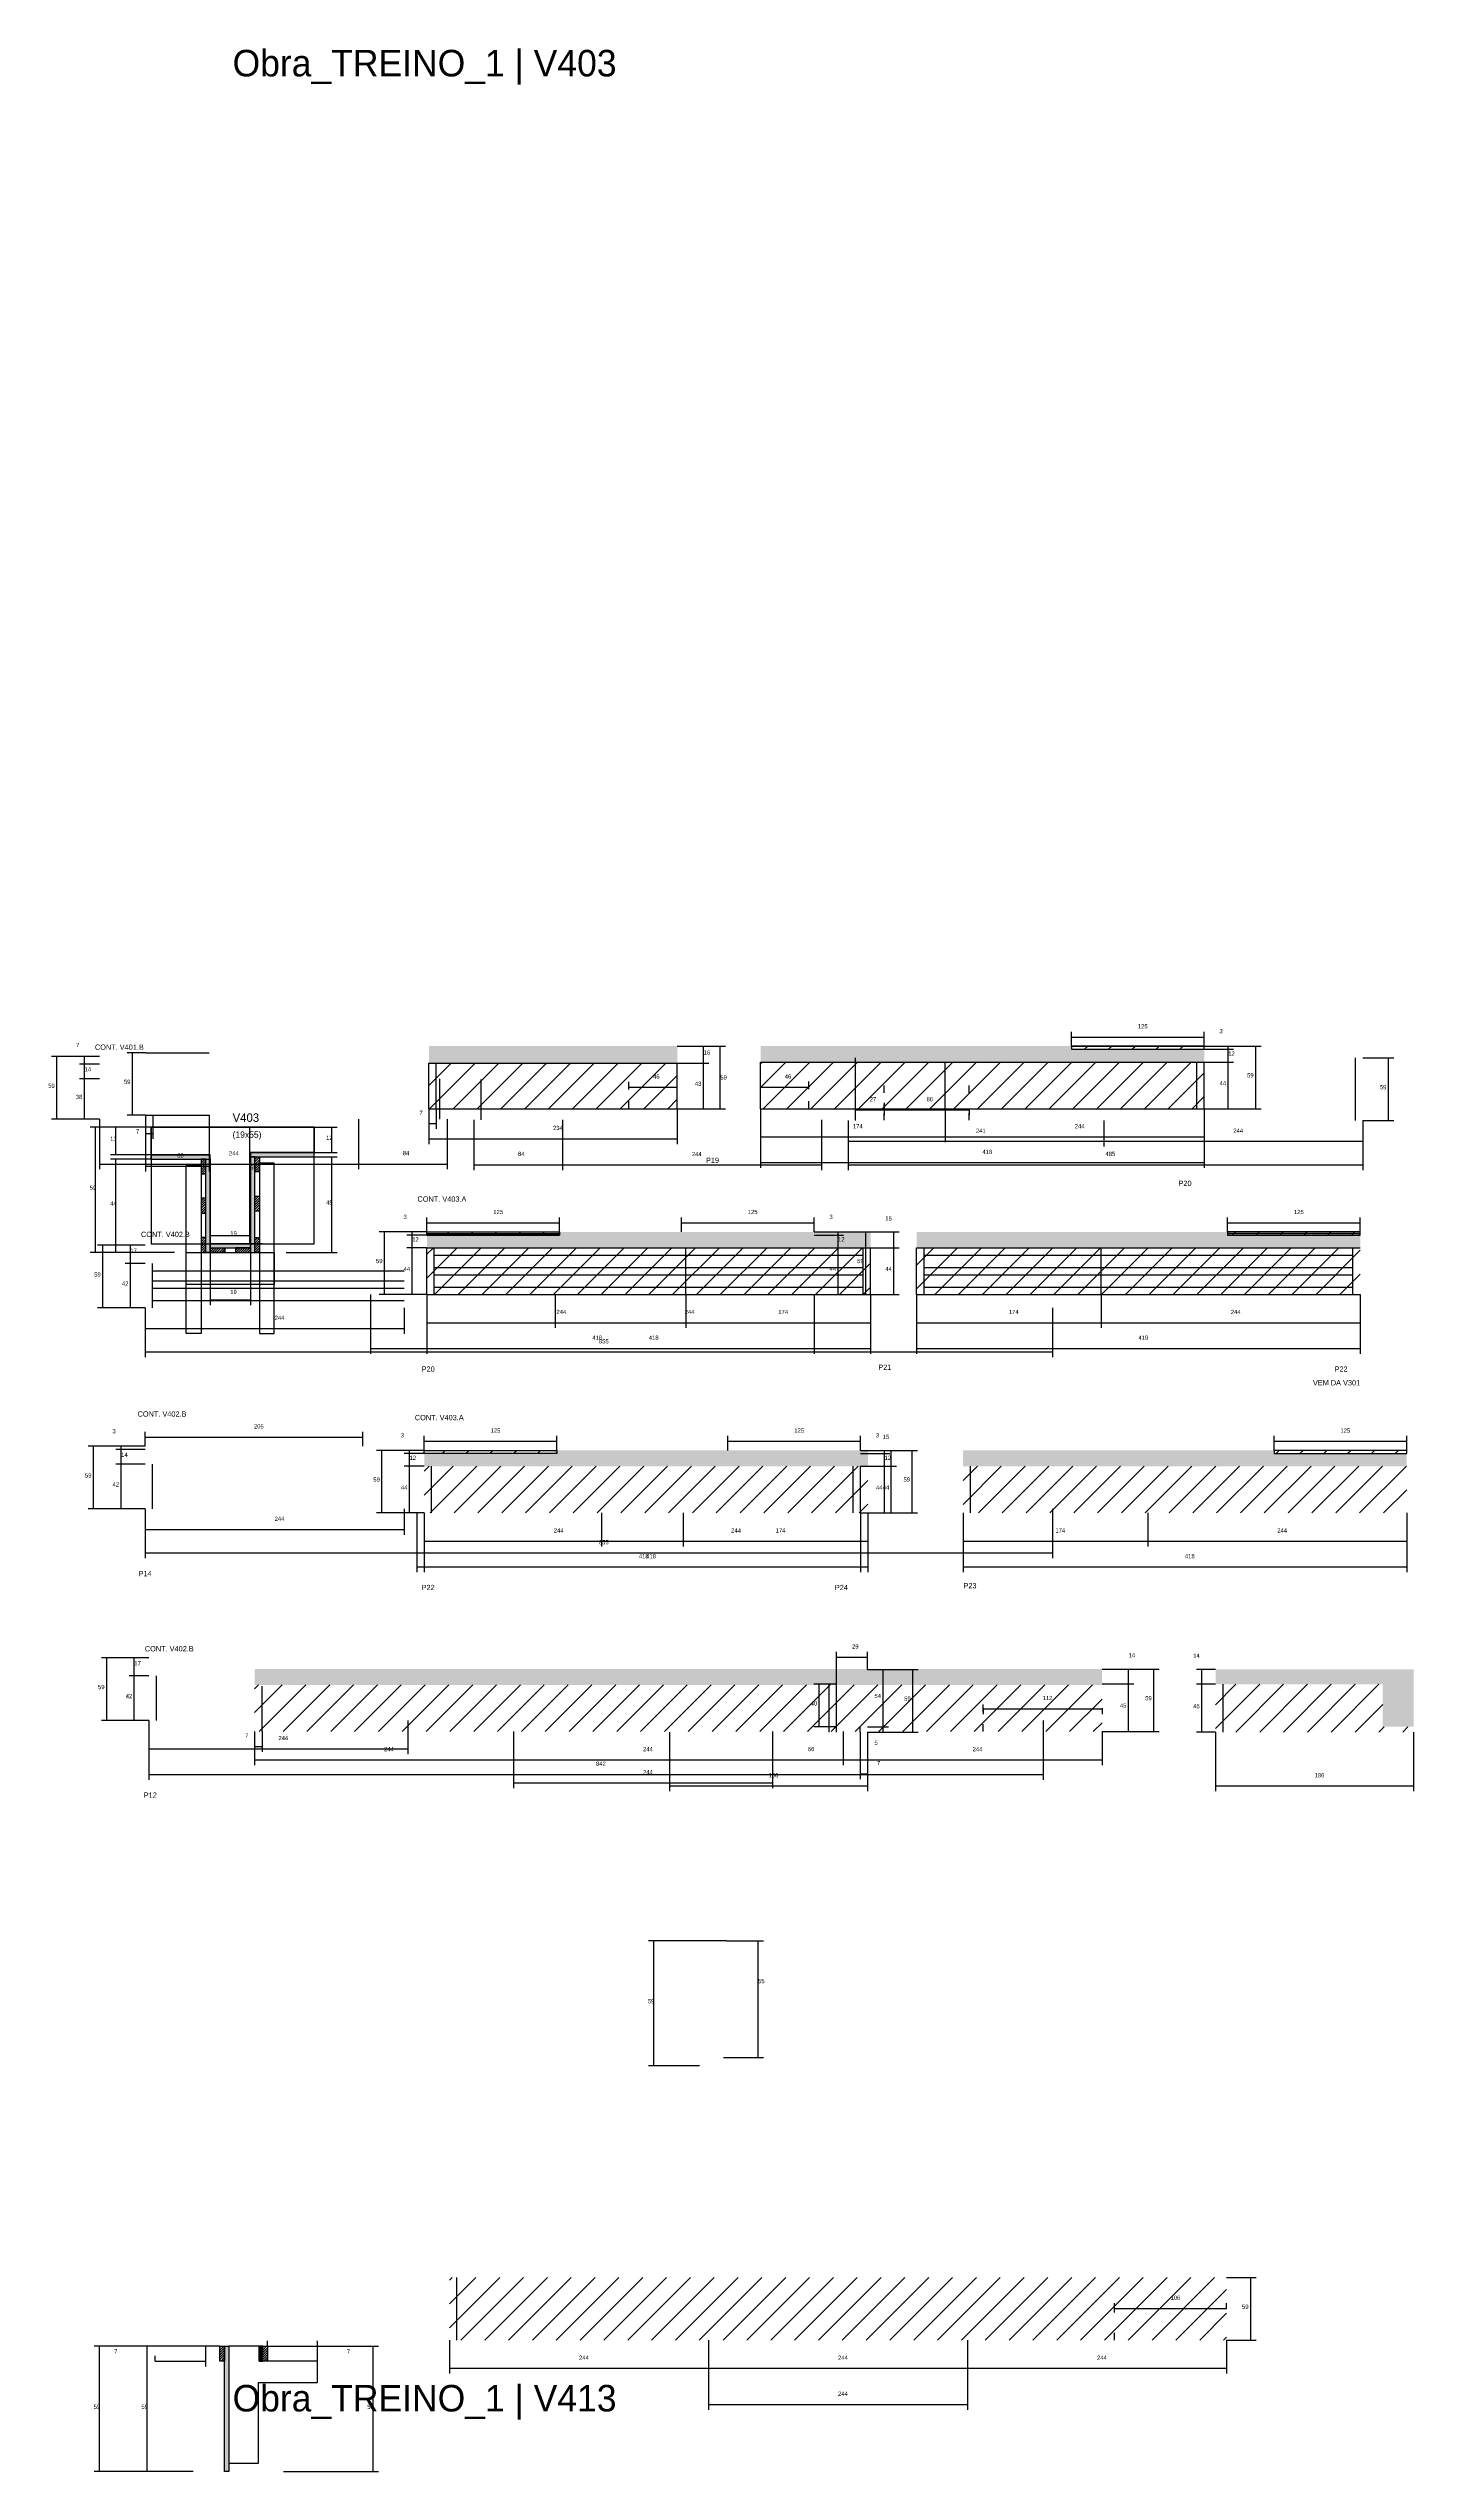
# Model space of a CAD drawing. Header units: metres. Extents: x -2848 to 22762, y -49062 to 1016.
# Drawn here: x 3027 to 4313, y -7867 to -5584 of the extents above; entities that cross this region are included whole.
import ezdxf

# ---------------------------------------------------------------- set-up
doc = ezdxf.new("R2010")
doc.units = ezdxf.units.M
for name, color, linetype in [('CONCRETO', 251, 'Continuous'), ('COTA', 4, 'Continuous'), ('Cota Seção (2x)', 4, 'Continuous'), ('Hachura', 253, 'Continuous'), ('LABEL_ID', 3, 'Continuous'), ('Madeira', 126, 'Continuous'), ('NOMENCLATURA', 7, 'Continuous'), ('Painéis', 200, 'Continuous'), ('REAPROVEITAMENTO', 251, 'Continuous'), ('SARR_2.2x7', 40, 'Continuous'), ('SARR_3.5x7', 81, 'Continuous'), ('SARR_EDITAR', 141, 'Continuous'), ('Texto Seção', 7, 'Continuous')]:
    doc.layers.add(name, color=color, linetype=linetype)

msp = doc.modelspace()

# ---------------------------------------------------------------- hatches: boundary and pattern name
at = {"layer": 'COTA'}
h = msp.add_hatch(dxfattribs=at)
h.set_pattern_fill('AR-CONC', scale=0.03)
h.paths.add_polyline_path([(3618.9, -6539.6), (3618.9, -6523.6), (3618.9, -6523.6), (3384.9, -6523.6), (3384.9, -6523.6), (3384.9, -6539.6), (3384.9, -6539.6), (3618.9, -6539.6)])
h = msp.add_hatch(dxfattribs=at)
h.set_pattern_fill('AR-CONC', scale=0.03)
h.paths.add_polyline_path([(3697.4, -6523.6), (3697.4, -6538.6), (3697.4, -6538.6), (4115.4, -6538.6), (4115.4, -6538.6), (4115.4, -6526.6), (4115.4, -6526.6), (3990.4, -6526.6), (3990.4, -6526.6), (3990.4, -6523.6), (3990.4, -6523.6), (3697.4, -6523.6)])
h = msp.add_hatch(dxfattribs=at)
h.set_pattern_fill('AR-CONC', scale=0.03)
h.paths.add_polyline_path([(3801.1, -6713.6), (3801.1, -6698.6), (3801.1, -6698.6), (3505.6, -6698.6), (3505.6, -6698.6), (3505.6, -6701.6), (3505.6, -6701.6), (3383.1, -6701.6), (3383.1, -6701.6), (3383.1, -6713.6), (3383.1, -6713.6), (3801.1, -6713.6)])
h = msp.add_hatch(dxfattribs=at)
h.set_pattern_fill('AR-CONC', scale=0.03)
h.paths.add_polyline_path([(3844.4, -6698.6), (3844.4, -6713.6), (3844.4, -6713.6), (4262.4, -6713.6), (4262.4, -6713.6), (4262.4, -6701.6), (4262.4, -6701.6), (4137.4, -6701.6), (4137.4, -6701.6), (4137.4, -6698.6), (4137.4, -6698.6), (3844.4, -6698.6)])
h = msp.add_hatch(dxfattribs=at)
h.set_pattern_fill('AR-CONC', scale=0.03)
h.paths.add_polyline_path([(3798.6, -6919.5), (3798.6, -6904.5), (3798.6, -6904.5), (3503.1, -6904.5), (3503.1, -6904.5), (3503.1, -6907.5), (3503.1, -6907.5), (3380.6, -6907.5), (3380.6, -6907.5), (3380.6, -6919.5), (3380.6, -6919.5), (3798.6, -6919.5)])
h = msp.add_hatch(dxfattribs=at)
h.set_pattern_fill('AR-CONC', scale=0.03)
h.paths.add_polyline_path([(3888.2, -6904.5), (3888.2, -6919.5), (3888.2, -6919.5), (4306.2, -6919.5), (4306.2, -6919.5), (4306.2, -6907.5), (4306.2, -6907.5), (4181.2, -6907.5), (4181.2, -6907.5), (4181.2, -6904.5), (4181.2, -6904.5), (3888.2, -6904.5)])
h = msp.add_hatch(dxfattribs=at)
h.set_pattern_fill('AR-CONC', scale=0.03)
h.paths.add_polyline_path([(4019.2, -7125.5), (4019.2, -7110.5), (4019.2, -7110.5), (3220.7, -7110.5), (3220.7, -7110.5), (3220.7, -7125.5), (3220.7, -7125.5), (4019.2, -7125.5)])
h = msp.add_hatch(dxfattribs=at)
h.set_pattern_fill('AR-CONC', scale=0.03)
h.paths.add_polyline_path([(4126.1, -7110.9), (4126.1, -7124.9), (4126.1, -7124.9), (4283.6, -7124.9), (4283.6, -7124.9), (4283.6, -7164.9), (4283.6, -7164.9), (4312.6, -7164.9), (4312.6, -7164.9), (4312.6, -7110.9), (4312.6, -7110.9), (4126.1, -7110.9)])
at = {"layer": 'Hachura'}
h = msp.add_hatch(color=8, dxfattribs=at)
h.dxf.hatch_style = 1
h.paths.add_polyline_path([(3178.8, -6630), (3178.8, -6626), (3178.8, -6626), (3123.2, -6626), (3123.2, -6626), (3123.2, -6630), (3123.2, -6630), (3178.8, -6630)])
h = msp.add_hatch(dxfattribs=at)
h.set_pattern_fill('ANSI31', scale=0.5)
h.paths.add_polyline_path([(3170.4, -6644), (3174.8, -6644), (3174.8, -6644), (3174.8, -6630), (3174.8, -6630), (3170.4, -6630), (3170.4, -6630), (3170.4, -6644)])
h = msp.add_hatch(color=8, dxfattribs=at)
h.dxf.hatch_style = 1
h.paths.add_polyline_path([(3174.8, -6630), (3178.8, -6630), (3178.8, -6630), (3178.8, -6718), (3178.8, -6718), (3174.8, -6718), (3174.8, -6718), (3174.8, -6630)])
h = msp.add_hatch(color=8, dxfattribs=at)
h.dxf.hatch_style = 1
h.paths.add_polyline_path([(3276.8, -6628), (3276.8, -6624), (3276.8, -6624), (3216.8, -6624), (3216.8, -6624), (3216.8, -6628), (3216.8, -6628), (3276.8, -6628)])
h = msp.add_hatch(color=8, dxfattribs=at)
h.dxf.hatch_style = 1
h.paths.add_polyline_path([(3220.8, -6628), (3216.8, -6628), (3216.8, -6628), (3216.8, -6718), (3216.8, -6718), (3220.8, -6718), (3220.8, -6718), (3220.8, -6628)])
h = msp.add_hatch(dxfattribs=at)
h.set_pattern_fill('ANSI31', scale=0.5)
h.paths.add_polyline_path([(3225.2, -6642), (3220.8, -6642), (3220.8, -6642), (3220.8, -6628), (3220.8, -6628), (3225.2, -6628), (3225.2, -6628), (3225.2, -6642)])
h = msp.add_hatch(dxfattribs=at)
h.set_pattern_fill('ANSI31', scale=0.5)
h.paths.add_polyline_path([(3225.2, -6679), (3220.8, -6679), (3220.8, -6679), (3220.8, -6665), (3220.8, -6665), (3225.2, -6665), (3225.2, -6665), (3225.2, -6679)])
h = msp.add_hatch(dxfattribs=at)
h.set_pattern_fill('ANSI31', scale=0.5)
h.paths.add_polyline_path([(3170.4, -6681), (3174.8, -6681), (3174.8, -6681), (3174.8, -6667), (3174.8, -6667), (3170.4, -6667), (3170.4, -6667), (3170.4, -6681)])
h = msp.add_hatch(dxfattribs=at)
h.set_pattern_fill('ANSI31', scale=0.5)
h.paths.add_polyline_path([(3170.4, -6718), (3174.8, -6718), (3174.8, -6718), (3174.8, -6704), (3174.8, -6704), (3170.4, -6704), (3170.4, -6704), (3170.4, -6718)])
h = msp.add_hatch(color=8, dxfattribs=at)
h.dxf.hatch_style = 1
h.paths.add_polyline_path([(3216.8, -6713.6), (3216.8, -6710), (3216.8, -6710), (3178.8, -6710), (3178.8, -6710), (3178.8, -6713.6), (3178.8, -6713.6), (3216.8, -6713.6)])
h = msp.add_hatch(dxfattribs=at)
h.set_pattern_fill('ANSI31', scale=0.5)
h.paths.add_polyline_path([(3225.2, -6718), (3220.8, -6718), (3220.8, -6718), (3220.8, -6704), (3220.8, -6704), (3225.2, -6704), (3225.2, -6704), (3225.2, -6718)])
h = msp.add_hatch(dxfattribs=at)
h.set_pattern_fill('ANSI31', scale=0.5)
h.paths.add_polyline_path([(3178.8, -6718), (3178.8, -6713.6), (3178.8, -6713.6), (3192.8, -6713.6), (3192.8, -6713.6), (3192.8, -6718), (3192.8, -6718), (3178.8, -6718)])
h = msp.add_hatch(dxfattribs=at)
h.set_pattern_fill('ANSI31', scale=0.5)
h.paths.add_polyline_path([(3216.8, -6718), (3216.8, -6713.6), (3216.8, -6713.6), (3202.8, -6713.6), (3202.8, -6713.6), (3202.8, -6718), (3202.8, -6718), (3216.8, -6718)])
h = msp.add_hatch(dxfattribs=at)
h.set_pattern_fill('ANSI31', scale=0.5)
h.paths.add_polyline_path([(3192.5, -7762.6), (3188.1, -7762.6), (3188.1, -7762.6), (3188.1, -7748.6), (3188.1, -7748.6), (3192.5, -7748.6), (3192.5, -7748.6), (3192.5, -7762.6)])
h = msp.add_hatch(color=8, dxfattribs=at)
h.dxf.hatch_style = 1
h.paths.add_polyline_path([(3192.5, -7748.6), (3196.5, -7748.6), (3196.5, -7748.6), (3196.5, -7866.6), (3196.5, -7866.6), (3192.5, -7866.6), (3192.5, -7866.6), (3192.5, -7748.6)])
h = msp.add_hatch(color=8, dxfattribs=at)
h.dxf.hatch_style = 1
h.paths.add_polyline_path([(3228.5, -7748.6), (3224.9, -7748.6), (3224.9, -7748.6), (3224.9, -7762.6), (3224.9, -7762.6), (3228.5, -7762.6), (3228.5, -7762.6), (3228.5, -7748.6)])
h = msp.add_hatch(dxfattribs=at)
h.set_pattern_fill('ANSI31', scale=0.5)
h.paths.add_polyline_path([(3232.9, -7762.6), (3228.5, -7762.6), (3228.5, -7762.6), (3228.5, -7748.6), (3228.5, -7748.6), (3232.9, -7748.6), (3232.9, -7748.6), (3232.9, -7762.6)])
at = {"layer": 'REAPROVEITAMENTO'}
h = msp.add_hatch(dxfattribs=at)
h.set_pattern_fill('ANSI31', scale=5)
h.paths.add_polyline_path([(3990.4, -6526.6), (3990.4, -6523.6), (3990.4, -6523.6), (4115.4, -6523.6), (4115.4, -6523.6), (4115.4, -6526.6), (4115.4, -6526.6), (3990.4, -6526.6)])
h = msp.add_hatch(dxfattribs=at)
h.set_pattern_fill('ANSI31', scale=5)
h.paths.add_polyline_path([(3384.9, -6582.6), (3618.9, -6582.6), (3618.9, -6582.6), (3618.9, -6539.6), (3618.9, -6539.6), (3384.9, -6539.6), (3384.9, -6539.6), (3384.9, -6582.6)])
h = msp.add_hatch(dxfattribs=at)
h.set_pattern_fill('ANSI31', scale=5)
h.paths.add_polyline_path([(3697.4, -6538.6), (3697.4, -6582.6), (3697.4, -6582.6), (4115.4, -6582.6), (4115.4, -6582.6), (4115.4, -6538.6), (4115.4, -6538.6), (3697.4, -6538.6)])
h = msp.add_hatch(dxfattribs=at)
h.set_pattern_fill('ANSI31', scale=5)
h.paths.add_polyline_path([(3383.1, -6701.6), (3383.1, -6698.6), (3383.1, -6698.6), (3508.1, -6698.6), (3508.1, -6698.6), (3508.1, -6701.6), (3508.1, -6701.6), (3383.1, -6701.6)])
h = msp.add_hatch(dxfattribs=at)
h.set_pattern_fill('ANSI31', scale=5)
h.paths.add_polyline_path([(4137.4, -6701.6), (4137.4, -6698.6), (4137.4, -6698.6), (4262.4, -6698.6), (4262.4, -6698.6), (4262.4, -6701.6), (4262.4, -6701.6), (4137.4, -6701.6)])
h = msp.add_hatch(dxfattribs=at)
h.set_pattern_fill('ANSI31', scale=5)
h.paths.add_polyline_path([(3383.1, -6713.6), (3383.1, -6757.6), (3383.1, -6757.6), (3801.1, -6757.6), (3801.1, -6757.6), (3801.1, -6713.6), (3801.1, -6713.6), (3383.1, -6713.6)])
h = msp.add_hatch(dxfattribs=at)
h.set_pattern_fill('ANSI31', scale=5)
h.paths.add_polyline_path([(3844.4, -6713.6), (3844.4, -6757.6), (3844.4, -6757.6), (4262.4, -6757.6), (4262.4, -6757.6), (4262.4, -6713.6), (4262.4, -6713.6), (3844.4, -6713.6)])
h = msp.add_hatch(dxfattribs=at)
h.set_pattern_fill('ANSI31', scale=5)
h.paths.add_polyline_path([(3380.6, -6907.5), (3380.6, -6904.5), (3380.6, -6904.5), (3505.6, -6904.5), (3505.6, -6904.5), (3505.6, -6907.5), (3505.6, -6907.5), (3380.6, -6907.5)])
h = msp.add_hatch(dxfattribs=at)
h.set_pattern_fill('ANSI31', scale=5)
h.paths.add_polyline_path([(4181.2, -6907.5), (4181.2, -6904.5), (4181.2, -6904.5), (4306.2, -6904.5), (4306.2, -6904.5), (4306.2, -6907.5), (4306.2, -6907.5), (4181.2, -6907.5)])
h = msp.add_hatch(dxfattribs=at)
h.set_pattern_fill('ANSI31', scale=5)
h.paths.add_polyline_path([(3798.6, -6963.5), (3798.6, -6919.5), (3798.6, -6919.5), (3380.6, -6919.5), (3380.6, -6919.5), (3380.6, -6963.5), (3380.6, -6963.5), (3798.6, -6963.5)])
h = msp.add_hatch(dxfattribs=at)
h.set_pattern_fill('ANSI31', scale=5)
h.paths.add_polyline_path([(3888.2, -6919.5), (3888.2, -6963.5), (3888.2, -6963.5), (4306.2, -6963.5), (4306.2, -6963.5), (4306.2, -6919.5), (4306.2, -6919.5), (3888.2, -6919.5)])
h = msp.add_hatch(dxfattribs=at)
h.set_pattern_fill('ANSI31', scale=5)
h.paths.add_polyline_path([(3220.7, -7125.5), (3220.7, -7169.5), (3220.7, -7169.5), (4019.2, -7169.5), (4019.2, -7169.5), (4019.2, -7125.5), (4019.2, -7125.5), (3220.7, -7125.5)])
h = msp.add_hatch(dxfattribs=at)
h.set_pattern_fill('ANSI31', scale=5)
h.paths.add_polyline_path([(4283.6, -7164.9), (4283.6, -7124.9), (4283.6, -7124.9), (4126.1, -7124.9), (4126.1, -7124.9), (4126.1, -7169.9), (4126.1, -7169.9), (4312.6, -7169.9), (4312.6, -7169.9), (4312.6, -7164.9), (4312.6, -7164.9), (4283.6, -7164.9)])
h = msp.add_hatch(dxfattribs=at)
h.set_pattern_fill('ANSI31', scale=5)
h.paths.add_polyline_path([(4136.4, -7742.8), (4136.4, -7683.8), (4136.4, -7683.8), (3404.4, -7683.8), (3404.4, -7683.8), (3404.4, -7742.8), (3404.4, -7742.8), (4136.4, -7742.8)])

# ---------------------------------------------------------------- linework, layer by layer
at = {"layer": 'CONCRETO'}
for points in [[(3123.2, -6626), (3123.2, -6600), (3276.8, -6600), (3276.8, -6624), (3216.8, -6624), (3216.8, -6710), (3178.8, -6710), (3178.8, -6626)], [(3123.2, -6710), (3276.8, -6710), (3276.8, -6600), (3123.2, -6600)], [(3280.1, -7782.6), (3280.1, -7762.6), (3224.9, -7762.6), (3224.9, -7748.6), (3196.5, -7748.6), (3196.5, -7858.6), (3224.5, -7858.6), (3224.5, -7782.6)]]:
    msp.add_lwpolyline(points, close=True, dxfattribs=at)
at = {"layer": 'COTA'}
for p, q in [((3618.9, -6523.6), (3648.8, -6523.6)), ((3618.9, -6523.6), (3664.5, -6523.6)), ((3643.8, -6539.6), (3643.8, -6523.6)), ((3659.5, -6582.6), (3659.5, -6523.6)), ((3990.4, -6523.6), (3990.4, -6510.1)), ((3990.4, -6515.1), (4115.4, -6515.1)), ((4115.4, -6523.6), (4115.4, -6510.1)), ((4115.4, -6523.6), (4143, -6523.6)), ((4115.4, -6523.6), (4169, -6523.6)), ((4115.4, -6526.6), (4143, -6526.6)), ((4115.4, -6526.6), (4143, -6526.6)), ((4138, -6526.6), (4138, -6523.6)), ((4138, -6538.6), (4138, -6526.6)), ((4164, -6582.6), (4164, -6523.6)), ((3117.8, -6529.8), (3100.8, -6529.8)), ((3105.8, -6588.8), (3105.8, -6529.8)), ((3618.9, -6539.6), (3648.8, -6539.6)), ((3618.9, -6539.6), (3648.8, -6539.6)), ((3643.8, -6582.6), (3643.8, -6539.6)), ((4115.4, -6538.6), (4143, -6538.6)), ((4115.4, -6538.6), (4143, -6538.6)), ((4138, -6582.6), (4138, -6538.6)), ((3573.4, -6563.3), (3573.4, -6557.4)), ((3573.4, -6562.4), (3618.9, -6562.4)), ((3618.9, -6563.3), (3618.9, -6557.4)), ((3697.4, -6563.3), (3697.4, -6557.4)), ((3697.4, -6562.4), (3742.9, -6562.4)), ((3742.9, -6563.3), (3742.9, -6557.4)), ((3117.8, -6588.8), (3100.8, -6588.8)), ((3117.8, -6588.8), (3117.8, -6641.8)), ((3117.8, -6588.8), (3117.8, -6611.1)), ((3124.8, -6588.8), (3124.8, -6611.1)), ((3177.8, -6588.8), (3177.8, -6641.8)), ((3384.8, -6582.6), (3384.8, -6601.5)), ((3384.8, -6596.5), (3391.8, -6596.5)), ((3384.9, -6582.6), (3384.9, -6615.9)), ((3391.8, -6582.6), (3391.8, -6601.5)), ((3618.9, -6582.6), (3618.9, -6615.9)), ((3618.9, -6582.6), (3648.8, -6582.6)), ((3618.9, -6582.6), (3664.5, -6582.6)), ((3697.4, -6582.6), (3697.4, -6614.2)), ((3697.4, -6582.6), (3697.4, -6638.4)), ((3779.8, -6593.8), (3779.8, -6618.3)), ((3779.8, -6593.8), (3779.8, -6640.4)), ((3871.4, -6582.6), (3871.4, -6614.2)), ((3871.4, -6582.6), (3871.4, -6614.2)), ((4020.8, -6593.8), (4020.8, -6618.3)), ((4020.8, -6593.8), (4020.8, -6618.3)), ((4115.4, -6582.6), (4115.4, -6614.2)), ((4115.4, -6582.6), (4115.4, -6638.4)), ((4115.4, -6582.6), (4143, -6582.6)), ((4115.4, -6582.6), (4169, -6582.6)), ((4264.8, -6593.8), (4264.8, -6618.3)), ((4264.8, -6593.8), (4264.8, -6640.4)), ((3123.2, -6600), (3065.8, -6600)), ((3070.8, -6718), (3070.8, -6600)), ((3123.2, -6600), (3085.1, -6600)), ((3090.1, -6626), (3090.1, -6600)), ((3117.8, -6606.1), (3124.8, -6606.1)), ((3276.8, -6600), (3298.6, -6600)), ((3293.6, -6624), (3293.6, -6600)), ((3384.9, -6610.9), (3618.9, -6610.9)), ((3697.4, -6609.2), (3871.4, -6609.2)), ((3779.8, -6613.3), (4020.8, -6613.3)), ((3871.4, -6609.2), (4115.4, -6609.2)), ((4020.8, -6613.3), (4264.8, -6613.3)), ((3123.2, -6626), (3085.1, -6626)), ((3123.2, -6630), (3085.1, -6630)), ((3090.1, -6718), (3090.1, -6630)), ((3117.8, -6636.8), (3177.8, -6636.8)), ((3276.8, -6624), (3298.6, -6624)), ((3276.8, -6628), (3298.6, -6628)), ((3293.6, -6718), (3293.6, -6628)), ((3697.4, -6633.4), (4115.4, -6633.4)), ((3779.8, -6635.4), (4264.8, -6635.4)), ((3383.1, -6698.6), (3383.1, -6685)), ((3508.1, -6698.6), (3508.1, -6685)), ((3622.9, -6698.6), (3622.9, -6685)), ((3747.9, -6698.6), (3747.9, -6685)), ((4137.4, -6698.6), (4137.4, -6685)), ((4262.4, -6698.6), (4262.4, -6685)), ((3117.6, -6711.3), (3072.7, -6711.3)), ((3077.7, -6770.3), (3077.7, -6711.3)), ((3117.6, -6711.3), (3098.7, -6711.3)), ((3103.7, -6728.3), (3103.7, -6711.3)), ((3383.1, -6698.6), (3338.2, -6698.6)), ((3343.2, -6757.6), (3343.2, -6698.6)), ((3383.1, -6698.6), (3364.2, -6698.6)), ((3383.1, -6701.6), (3364.2, -6701.6)), ((3383.1, -6701.6), (3364.2, -6701.6)), ((3369.2, -6701.6), (3369.2, -6698.6)), ((3369.2, -6713.6), (3369.2, -6701.6)), ((3383.1, -6690), (3508.1, -6690)), ((3622.9, -6690), (3747.9, -6690)), ((3747.9, -6698.6), (3775.5, -6698.6)), ((3747.9, -6698.6), (3801.5, -6698.6)), ((3747.9, -6701.6), (3775.5, -6701.6)), ((3747.9, -6701.6), (3775.5, -6701.6)), ((3770.5, -6701.6), (3770.5, -6698.6)), ((3770.5, -6713.6), (3770.5, -6701.6)), ((3796.5, -6757.6), (3796.5, -6698.6)), ((3801.1, -6698.6), (3828, -6698.6)), ((3823, -6713.6), (3823, -6698.6)), ((4137.4, -6690), (4262.4, -6690)), ((3145.2, -6718), (3065.8, -6718)), ((3145.2, -6718), (3085.1, -6718)), ((3117.6, -6728.3), (3098.7, -6728.3)), ((3117.6, -6728.3), (3098.7, -6728.3)), ((3103.7, -6770.3), (3103.7, -6728.3)), ((3178.8, -6718), (3178.8, -6767.7)), ((3216.8, -6718), (3216.8, -6767.7)), ((3250.4, -6718), (3298.6, -6718)), ((3383.1, -6713.6), (3364.2, -6713.6)), ((3383.1, -6713.6), (3364.2, -6713.6)), ((3369.2, -6757.6), (3369.2, -6713.6)), ((3747.9, -6713.6), (3775.5, -6713.6)), ((3747.9, -6713.6), (3775.5, -6713.6)), ((3770.5, -6757.6), (3770.5, -6713.6)), ((3801.1, -6713.6), (3828, -6713.6)), ((3801.1, -6713.6), (3828, -6713.6)), ((3823, -6757.6), (3823, -6713.6)), ((3117.6, -6770.3), (3072.7, -6770.3)), ((3117.6, -6770.3), (3098.7, -6770.3)), ((3117.6, -6770.3), (3117.6, -6794.8)), ((3117.6, -6770.3), (3117.6, -6816.8)), ((3178.8, -6762.7), (3216.8, -6762.7)), ((3329.9, -6757.6), (3329.9, -6813.4)), ((3383.1, -6757.6), (3338.2, -6757.6)), ((3361.6, -6770.3), (3361.6, -6794.8)), ((3383.1, -6757.6), (3364.2, -6757.6)), ((3383.1, -6757.6), (3383.1, -6789.2)), ((3383.1, -6757.6), (3383.1, -6813.4)), ((3503.9, -6757.6), (3503.9, -6789.2)), ((3627.1, -6757.6), (3627.1, -6789.2)), ((3627.1, -6757.6), (3627.1, -6789.2)), ((3747.9, -6757.6), (3747.9, -6789.2)), ((3747.9, -6757.6), (3747.9, -6813.4)), ((3747.9, -6757.6), (3775.5, -6757.6)), ((3747.9, -6757.6), (3801.5, -6757.6)), ((3801.1, -6757.6), (3801.1, -6789.2)), ((3801.1, -6757.6), (3801.1, -6813.4)), ((3801.1, -6757.6), (3828, -6757.6)), ((3844.4, -6757.6), (3844.4, -6789.2)), ((3844.4, -6757.6), (3844.4, -6813.4)), ((3972.6, -6770.3), (3972.6, -6816.8)), ((4018.4, -6757.6), (4018.4, -6789.2)), ((4018.4, -6757.6), (4018.4, -6789.2)), ((4262.4, -6757.6), (4262.4, -6789.2)), ((4262.4, -6757.6), (4262.4, -6813.4)), ((3117.6, -6789.8), (3361.6, -6789.8)), ((3383.1, -6784.2), (3627.1, -6784.2)), ((3503.9, -6784.2), (3747.9, -6784.2)), ((3627.1, -6784.2), (3801.1, -6784.2)), ((3844.4, -6784.2), (4018.4, -6784.2)), ((4018.4, -6784.2), (4262.4, -6784.2)), ((3117.6, -6811.8), (3972.6, -6811.8)), ((3329.9, -6808.4), (3747.9, -6808.4)), ((3383.1, -6808.4), (3801.1, -6808.4)), ((3844.4, -6808.4), (4262.4, -6808.4)), ((3117.6, -6900.6), (3117.6, -6887)), ((3117.6, -6892), (3322.6, -6892)), ((3322.6, -6900.6), (3322.6, -6887)), ((3380.6, -6904.5), (3380.6, -6890.9)), ((3505.6, -6904.5), (3505.6, -6890.9)), ((3666.7, -6904.5), (3666.7, -6890.9)), ((3791.7, -6904.5), (3791.7, -6890.9)), ((4181.2, -6904.5), (4181.2, -6890.9)), ((4306.2, -6904.5), (4306.2, -6890.9)), ((3117.6, -6900.6), (3064, -6900.6)), ((3069, -6959.6), (3069, -6900.6)), ((3117.6, -6900.6), (3090, -6900.6)), ((3117.6, -6903.6), (3090, -6903.6)), ((3117.6, -6903.6), (3090, -6903.6)), ((3095, -6903.6), (3095, -6900.6)), ((3095, -6917.6), (3095, -6903.6)), ((3380.6, -6904.5), (3335.7, -6904.5)), ((3340.7, -6963.5), (3340.7, -6904.5)), ((3380.6, -6904.5), (3361.7, -6904.5)), ((3380.6, -6907.5), (3361.7, -6907.5)), ((3380.6, -6907.5), (3361.7, -6907.5)), ((3366.7, -6907.5), (3366.7, -6904.5)), ((3366.7, -6919.5), (3366.7, -6907.5)), ((3380.6, -6895.9), (3505.6, -6895.9)), ((3666.7, -6895.9), (3791.7, -6895.9)), ((3791.7, -6904.5), (3819.2, -6904.5)), ((3791.7, -6904.5), (3845.2, -6904.5)), ((3791.7, -6907.5), (3819.2, -6907.5)), ((3791.7, -6907.5), (3819.2, -6907.5)), ((3798.6, -6904.5), (3825.5, -6904.5)), ((3814.2, -6907.5), (3814.2, -6904.5)), ((3814.2, -6919.5), (3814.2, -6907.5)), ((3820.5, -6919.5), (3820.5, -6904.5)), ((3840.2, -6963.5), (3840.2, -6904.5)), ((4181.2, -6895.9), (4306.2, -6895.9)), ((3117.6, -6917.6), (3090, -6917.6)), ((3117.6, -6917.6), (3090, -6917.6)), ((3095, -6959.6), (3095, -6917.6)), ((3380.6, -6919.5), (3361.7, -6919.5)), ((3380.6, -6919.5), (3361.7, -6919.5)), ((3366.7, -6963.5), (3366.7, -6919.5)), ((3791.7, -6919.5), (3819.2, -6919.5)), ((3791.7, -6919.5), (3819.2, -6919.5)), ((3798.6, -6919.5), (3825.5, -6919.5)), ((3798.6, -6919.5), (3825.5, -6919.5)), ((3814.2, -6963.5), (3814.2, -6919.5)), ((3820.5, -6963.5), (3820.5, -6919.5)), ((3117.6, -6959.6), (3064, -6959.6)), ((3117.6, -6959.6), (3090, -6959.6)), ((3117.6, -6959.6), (3117.6, -7006.1)), ((3117.6, -6959.6), (3117.6, -6984.1)), ((3361.6, -6959.6), (3361.6, -6984.1)), ((3972.6, -6959.6), (3972.6, -7006.1)), ((3117.6, -6979.1), (3361.6, -6979.1)), ((3380.6, -6963.5), (3335.7, -6963.5)), ((3380.6, -6963.5), (3361.7, -6963.5)), ((3373.7, -6963.5), (3373.7, -7019.3)), ((3380.6, -6963.5), (3380.6, -6995)), ((3380.6, -6963.5), (3380.6, -7019.3)), ((3547.7, -6963.5), (3547.7, -6995)), ((3624.6, -6963.5), (3624.6, -6995)), ((3624.6, -6963.5), (3624.6, -6995)), ((3791.7, -6963.5), (3791.7, -6995)), ((3791.7, -6963.5), (3791.7, -7019.3)), ((3791.7, -6963.5), (3819.2, -6963.5)), ((3791.7, -6963.5), (3845.2, -6963.5)), ((3798.6, -6963.5), (3798.6, -6995)), ((3798.6, -6963.5), (3798.6, -7019.3)), ((3798.6, -6963.5), (3825.5, -6963.5)), ((3888.2, -6963.5), (3888.2, -6995)), ((3888.2, -6963.5), (3888.2, -7019.3)), ((4062.2, -6963.5), (4062.2, -6995)), ((4062.2, -6963.5), (4062.2, -6995)), ((4306.2, -6963.5), (4306.2, -6995)), ((4306.2, -6963.5), (4306.2, -7019.3)), ((3117.6, -7001.1), (3972.6, -7001.1)), ((3380.6, -6990), (3624.6, -6990)), ((3547.7, -6990), (3791.7, -6990)), ((3624.6, -6990), (3798.6, -6990)), ((3888.2, -6990), (4062.2, -6990)), ((4062.2, -6990), (4306.2, -6990)), ((3373.7, -7014.3), (3791.7, -7014.3)), ((3380.6, -7014.3), (3798.6, -7014.3)), ((3888.2, -7014.3), (4306.2, -7014.3)), ((3769.1, -7124.9), (3769.1, -7094.3)), ((3769.1, -7099.3), (3798.1, -7099.3)), ((3798.1, -7110.9), (3798.1, -7094.3)), ((3121.2, -7100), (3076.4, -7100)), ((3081.4, -7159), (3081.4, -7100)), ((3121.2, -7100), (3102.4, -7100)), ((3121.2, -7117), (3102.4, -7117)), ((3121.2, -7117), (3102.4, -7117)), ((3107.4, -7117), (3107.4, -7100)), ((3107.4, -7159), (3107.4, -7117)), ((3798.1, -7110.9), (3817.8, -7110.9)), ((3798.1, -7110.9), (3845.8, -7110.9)), ((3812.8, -7164.9), (3812.8, -7110.9)), ((3840.8, -7169.9), (3840.8, -7110.9)), ((4019.2, -7110.5), (4049.1, -7110.5)), ((4019.2, -7110.5), (4073, -7110.5)), ((4044.1, -7124.5), (4044.1, -7110.5)), ((4068, -7169.5), (4068, -7110.5)), ((4126.1, -7110.9), (4108.1, -7110.9)), ((4113.1, -7124.9), (4113.1, -7110.9)), ((3769.1, -7124.9), (3747.7, -7124.9)), ((3752.7, -7164.9), (3752.7, -7124.9)), ((4019.2, -7124.5), (4049.1, -7124.5)), ((4019.2, -7124.5), (4049.1, -7124.5)), ((4044.1, -7169.5), (4044.1, -7124.5)), ((4126.1, -7124.9), (4108.1, -7124.9)), ((4126.1, -7124.9), (4108.1, -7124.9)), ((4113.1, -7169.9), (4113.1, -7124.9)), ((3121.2, -7159), (3076.4, -7159)), ((3121.2, -7159), (3102.4, -7159)), ((3121.2, -7159), (3121.2, -7190.6)), ((3121.2, -7159), (3121.2, -7214.8)), ((3365.2, -7159), (3365.2, -7190.6)), ((3769.1, -7164.9), (3747.7, -7164.9)), ((3798.1, -7164.9), (3817.8, -7164.9)), ((3798.1, -7164.9), (3817.8, -7164.9)), ((3812.8, -7169.9), (3812.8, -7164.9)), ((3907.2, -7147.5), (3907.2, -7152.9)), ((3907.2, -7147.9), (4019.2, -7147.9)), ((3963.7, -7159), (3963.7, -7214.8)), ((4019.2, -7147.5), (4019.2, -7152.9)), ((3121.2, -7185.6), (3365.2, -7185.6)), ((3220.7, -7169.5), (3220.7, -7201.1)), ((3220.7, -7169.5), (3220.7, -7188.4)), ((3220.7, -7183.4), (3227.7, -7183.4)), ((3227.7, -7169.5), (3227.7, -7188.4)), ((3464.7, -7169.5), (3464.7, -7201.1)), ((3464.7, -7169.5), (3464.7, -7222.8)), ((3464.7, -7169.5), (3464.7, -7201.1)), ((3611.6, -7169.9), (3611.6, -7225.7)), ((3708.7, -7169.5), (3708.7, -7222.8)), ((3708.7, -7169.5), (3708.7, -7201.1)), ((3708.7, -7169.5), (3708.7, -7201.1)), ((3775.2, -7169.5), (3775.2, -7201.1)), ((3775.2, -7169.5), (3775.2, -7201.1)), ((3791.1, -7169.9), (3791.1, -7214.4)), ((3798.1, -7169.9), (3798.1, -7225.7)), ((3798.1, -7169.9), (3817.8, -7169.9)), ((3798.1, -7169.9), (3845.8, -7169.9)), ((3798.1, -7169.9), (3798.1, -7214.4)), ((4019.2, -7169.5), (4019.2, -7201.1)), ((4019.2, -7169.5), (4049.1, -7169.5)), ((4019.2, -7169.5), (4073, -7169.5)), ((4126.1, -7169.9), (4108.1, -7169.9)), ((4126.1, -7169.9), (4126.1, -7225.7)), ((4312.6, -7169.9), (4312.6, -7225.7)), ((3121.2, -7209.8), (3963.7, -7209.8)), ((3220.7, -7196.1), (3464.7, -7196.1)), ((3464.7, -7196.1), (3708.7, -7196.1)), ((3708.7, -7196.1), (3775.2, -7196.1)), ((3775.2, -7196.1), (4019.2, -7196.1)), ((3791.1, -7209.4), (3798.1, -7209.4)), ((3464.7, -7217.8), (3708.7, -7217.8)), ((3611.6, -7220.7), (3798.1, -7220.7)), ((4126.1, -7220.7), (4312.6, -7220.7)), ((3665.2, -7366.5), (3591.7, -7366.5)), ((3596.7, -7484.5), (3596.7, -7366.5)), ((3640, -7484.5), (3591.7, -7484.5)), ((4136.4, -7683.8), (4164.2, -7683.8)), ((4159.2, -7742.8), (4159.2, -7683.8)), ((4030.9, -7713.3), (4030.9, -7708)), ((4030.9, -7713), (4136.4, -7713)), ((4136.4, -7713.3), (4136.4, -7708)), ((3174.6, -7748.6), (3069.6, -7748.6)), ((3074.6, -7866.6), (3074.6, -7748.6)), ((3188.1, -7748.6), (3114.6, -7748.6)), ((3119.6, -7866.6), (3119.6, -7748.6)), ((3127, -7762.6), (3127, -7757.6)), ((3174.6, -7748.6), (3174.6, -7767.6)), ((3232.9, -7748.6), (3232.9, -7743.6)), ((3232.9, -7748.6), (3337.4, -7748.6)), ((3232.9, -7748.6), (3280.1, -7748.6)), ((3280.1, -7762.6), (3280.1, -7743.6)), ((3332.4, -7866.6), (3332.4, -7748.6)), ((3404.4, -7742.8), (3404.4, -7774.3)), ((3648.4, -7742.8), (3648.4, -7774.3)), ((3648.4, -7742.8), (3648.4, -7774.3)), ((3648.4, -7742.8), (3648.4, -7808.4)), ((3892.4, -7742.8), (3892.4, -7774.3)), ((3892.4, -7742.8), (3892.4, -7808.4)), ((3892.4, -7742.8), (3892.4, -7774.3)), ((4136.4, -7742.8), (4164.2, -7742.8)), ((4136.4, -7742.8), (4136.4, -7774.3)), ((3127, -7762.6), (3174.6, -7762.6)), ((3404.4, -7769.3), (3648.4, -7769.3)), ((3648.4, -7769.3), (3892.4, -7769.3)), ((3892.4, -7769.3), (4136.4, -7769.3)), ((3648.4, -7803.4), (3892.4, -7803.4)), ((3149, -7866.6), (3069.6, -7866.6)), ((3162.9, -7866.6), (3114.6, -7866.6)), ((3248.1, -7866.6), (3337.4, -7866.6))]:
    msp.add_line(p, q, dxfattribs=at)
at = {"layer": 'Cota Seção (2x)'}
for p, q in [((3074.6, -6533.5), (3029.4, -6533.5)), ((3034.4, -6592.5), (3034.4, -6533.5)), ((3074.6, -6533.5), (3055.6, -6533.5)), ((3074.6, -6540.5), (3055.6, -6540.5)), ((3074.6, -6540.5), (3055.6, -6540.5)), ((3060.6, -6540.5), (3060.6, -6533.5)), ((3060.6, -6554.5), (3060.6, -6540.5)), ((4264.8, -6534.8), (4294, -6534.8)), ((4289, -6593.8), (4289, -6534.8)), ((3074.6, -6554.5), (3055.6, -6554.5)), ((3074.6, -6554.5), (3055.6, -6554.5)), ((3060.6, -6592.5), (3060.6, -6554.5)), ((3074.6, -6592.5), (3029.4, -6592.5)), ((3074.6, -6592.5), (3055.6, -6592.5)), ((3074.6, -6592.5), (3074.6, -6639.7)), ((3318.6, -6592.5), (3318.6, -6639.7)), ((3318.6, -6592.5), (3318.6, -6639.7)), ((3402.1, -6592.5), (3402.1, -6639.7)), ((3427.2, -6593.2), (3427.2, -6640.4)), ((3510.7, -6593.2), (3510.7, -6640.4)), ((3510.7, -6593.2), (3510.7, -6640.4)), ((3754.7, -6593.2), (3754.7, -6640.4)), ((3786.8, -6586.8), (3786.8, -6578.7)), ((3786.8, -6583.7), (3813.8, -6583.7)), ((3813.8, -6577.1), (3813.8, -6588.7)), ((3813.8, -6583.7), (3813.8, -6578.7)), ((3813.8, -6583.7), (3893.8, -6583.7)), ((3893.8, -6583.4), (3893.8, -6588.7)), ((4264.8, -6593.8), (4294, -6593.8)), ((3227.8, -6600), (3211.3, -6600)), ((3216.3, -6710), (3216.3, -6600)), ((3074.6, -6634.7), (3318.6, -6634.7)), ((3318.6, -6634.7), (3402.1, -6634.7)), ((3427.2, -6635.4), (3510.7, -6635.4)), ((3510.7, -6635.4), (3754.7, -6635.4)), ((3178.8, -6718), (3178.8, -6697)), ((3178.8, -6702), (3216.8, -6702)), ((3227.8, -6710), (3211.3, -6710)), ((3216.8, -6718), (3216.8, -6697)), ((3665.2, -7366.5), (3700.1, -7366.5)), ((3695.1, -7476.5), (3695.1, -7366.5)), ((3662.6, -7476.5), (3700.1, -7476.5))]:
    msp.add_line(p, q, dxfattribs=at)
at = {"layer": 'Madeira'}
for points in [[(3170.4, -6644), (3174.8, -6644), (3174.8, -6630), (3170.4, -6630)], [(3225.2, -6642), (3220.8, -6642), (3220.8, -6628), (3225.2, -6628)], [(3225.2, -6679), (3220.8, -6679), (3220.8, -6665), (3225.2, -6665)], [(3170.4, -6681), (3174.8, -6681), (3174.8, -6667), (3170.4, -6667)], [(3170.4, -6718), (3174.8, -6718), (3174.8, -6704), (3170.4, -6704)], [(3225.2, -6718), (3220.8, -6718), (3220.8, -6704), (3225.2, -6704)], [(3178.8, -6718), (3178.8, -6713.6), (3192.8, -6713.6), (3192.8, -6718)], [(3216.8, -6718), (3216.8, -6713.6), (3202.8, -6713.6), (3202.8, -6718)], [(3192.5, -7762.6), (3188.1, -7762.6), (3188.1, -7748.6), (3192.5, -7748.6)], [(3232.9, -7762.6), (3228.5, -7762.6), (3228.5, -7748.6), (3232.9, -7748.6)]]:
    msp.add_lwpolyline(points, close=True, dxfattribs=at)
at = {"layer": 'Painéis'}
for p, q in [((3990.4, -6523.6), (4115.4, -6523.6)), ((3990.4, -6526.6), (4115.4, -6526.6)), ((3117.8, -6529.8), (3177.8, -6529.8)), ((3384.9, -6539.6), (3618.9, -6539.6)), ((3384.9, -6582.6), (3384.9, -6539.6)), ((3618.9, -6582.6), (3618.9, -6539.6)), ((3697.4, -6538.6), (4115.4, -6538.6)), ((3697.4, -6582.6), (3697.4, -6538.6)), ((3871.4, -6582.6), (3871.4, -6538.6)), ((4115.4, -6582.6), (4115.4, -6538.6)), ((3117.8, -6588.8), (3177.8, -6588.8)), ((3384.9, -6582.6), (3618.9, -6582.6)), ((3697.4, -6582.6), (4115.4, -6582.6)), ((3123.2, -6626), (3178.8, -6626)), ((3123.2, -6630), (3123.2, -6626)), ((3178.8, -6630), (3178.8, -6626)), ((3178.8, -6718), (3178.8, -6630)), ((3216.8, -6624), (3276.8, -6624)), ((3216.8, -6628), (3216.8, -6624)), ((3216.8, -6718), (3216.8, -6628)), ((3276.8, -6628), (3276.8, -6624)), ((3178.8, -6710), (3216.8, -6710)), ((3178.8, -6713.6), (3178.8, -6710)), ((3216.8, -6713.6), (3216.8, -6710)), ((3383.1, -6698.6), (3508.1, -6698.6)), ((3383.1, -6701.6), (3508.1, -6701.6)), ((4137.4, -6698.6), (4262.4, -6698.6)), ((4137.4, -6701.6), (4262.4, -6701.6)), ((3383.1, -6713.6), (3801.1, -6713.6)), ((3383.1, -6757.6), (3383.1, -6713.6)), ((3627.1, -6757.6), (3627.1, -6713.6)), ((3801.1, -6757.6), (3801.1, -6713.6)), ((3844.4, -6713.6), (4262.4, -6713.6)), ((3844.4, -6757.6), (3844.4, -6713.6)), ((4018.4, -6757.6), (4018.4, -6713.6)), ((3383.1, -6757.6), (3801.1, -6757.6)), ((3844.4, -6757.6), (4262.4, -6757.6))]:
    msp.add_line(p, q, dxfattribs=at)
for points in [[(4115.4, -6523.6), (3990.4, -6523.6), (3990.4, -6526.6), (4115.4, -6526.6)], [(3178.8, -6630), (3178.8, -6626), (3123.2, -6626), (3123.2, -6630)], [(3174.8, -6630), (3178.8, -6630), (3178.8, -6718), (3174.8, -6718)], [(3276.8, -6628), (3276.8, -6624), (3216.8, -6624), (3216.8, -6628)], [(3220.8, -6628), (3216.8, -6628), (3216.8, -6718), (3220.8, -6718)], [(3216.8, -6713.6), (3216.8, -6710), (3178.8, -6710), (3178.8, -6713.6)], [(3383.1, -6698.6), (3508.1, -6698.6), (3508.1, -6701.6), (3383.1, -6701.6)], [(4262.4, -6698.6), (4137.4, -6698.6), (4137.4, -6701.6), (4262.4, -6701.6)], [(3380.6, -6904.5), (3505.6, -6904.5), (3505.6, -6907.5), (3380.6, -6907.5)], [(4306.2, -6904.5), (4181.2, -6904.5), (4181.2, -6907.5), (4306.2, -6907.5)], [(3192.5, -7748.6), (3196.5, -7748.6), (3196.5, -7866.6), (3192.5, -7866.6)], [(3228.5, -7748.6), (3224.9, -7748.6), (3224.9, -7762.6), (3228.5, -7762.6)]]:
    msp.add_lwpolyline(points, close=True, dxfattribs=at)
at = {"layer": 'SARR_2.2x7'}
for p, q in [((3391.8, -6582.6), (3391.8, -6539.6)), ((3786.8, -6593.8), (3786.8, -6534.8)), ((4108.5, -6582.6), (4108.5, -6538.6)), ((4257.9, -6593.8), (4257.9, -6534.8)), ((3395.1, -6592.5), (3395.1, -6554.5)), ((3434.1, -6593.2), (3434.1, -6555.2)), ((3573.4, -6564.6), (3573.4, -6557.6)), ((3742.9, -6564.1), (3742.9, -6557.1)), ((3813.8, -6567.6), (3813.8, -6560.6)), ((3893.8, -6567.6), (3893.8, -6560.6)), ((3573.4, -6582.6), (3573.4, -6575.6)), ((3742.9, -6582.6), (3742.9, -6575.6)), ((3813.8, -6593.5), (3813.8, -6586.8)), ((3893.8, -6593.5), (3893.8, -6586.8)), ((3124.5, -6770.3), (3124.5, -6728.3)), ((3390, -6757.6), (3390, -6713.6)), ((3390, -6720.6), (3627.1, -6720.6)), ((3390, -6732.1), (3627.1, -6732.1)), ((3627.1, -6720.6), (3794.1, -6720.6)), ((3627.1, -6732.1), (3794.1, -6732.1)), ((3794.1, -6757.6), (3794.1, -6713.6)), ((3851.4, -6757.6), (3851.4, -6713.6)), ((3851.4, -6720.6), (4018.4, -6720.6)), ((3851.4, -6732.1), (4018.4, -6732.1)), ((4018.4, -6720.6), (4255.5, -6720.6)), ((4018.4, -6732.1), (4255.5, -6732.1)), ((4255.5, -6757.6), (4255.5, -6713.6)), ((3124.5, -6735.3), (3361.6, -6735.3)), ((3124.5, -6744.8), (3361.6, -6744.8)), ((3124.5, -6751.8), (3361.6, -6751.8)), ((3390, -6739.1), (3627.1, -6739.1)), ((3390, -6750.6), (3627.1, -6750.6)), ((3627.1, -6739.1), (3794.1, -6739.1)), ((3627.1, -6750.6), (3794.1, -6750.6)), ((3851.4, -6739.1), (4018.4, -6739.1)), ((3851.4, -6750.6), (4018.4, -6750.6)), ((4018.4, -6739.1), (4255.5, -6739.1)), ((4018.4, -6750.6), (4255.5, -6750.6)), ((3124.5, -6763.3), (3361.6, -6763.3)), ((3124.5, -6959.6), (3124.5, -6917.6)), ((3387.5, -6963.5), (3387.5, -6919.5)), ((3784.7, -6963.5), (3784.7, -6919.5)), ((3791.6, -6963.5), (3791.6, -6919.5)), ((3895.1, -6963.5), (3895.1, -6919.5)), ((3128.2, -7159), (3128.2, -7117)), ((3227.7, -7169.5), (3227.7, -7126.5)), ((3762.1, -7169.9), (3762.1, -7124.9)), ((3769.1, -7169.9), (3769.1, -7124.9)), ((3907.2, -7151), (3907.2, -7144)), ((4133.1, -7169.9), (4133.1, -7124.9)), ((3791.1, -7169.9), (3791.1, -7164.9)), ((3907.2, -7169.5), (3907.2, -7162.5)), ((3411.4, -7742.8), (3411.4, -7683.8)), ((4030.9, -7716.8), (4030.9, -7709.8)), ((4030.9, -7742.8), (4030.9, -7735.8))]:
    msp.add_line(p, q, dxfattribs=at)
at = {"layer": 'SARR_3.5x7'}
for points in [[(3156.4, -6636), (3170.4, -6636), (3170.4, -6794.5), (3156.4, -6794.5)], [(3239.2, -6634), (3225.2, -6634), (3225.2, -6794.5), (3239.2, -6794.5)], [(3156.4, -6718), (3239.2, -6718), (3239.2, -6748.1), (3156.4, -6748.1)]]:
    msp.add_lwpolyline(points, close=True, dxfattribs=at)
at = {"layer": 'SARR_EDITAR'}
for p, q in [((3383.1, -6700.1), (3508.1, -6700.1)), ((4137.4, -6700.1), (4262.4, -6700.1))]:
    msp.add_line(p, q, dxfattribs=at)

# ---------------------------------------------------------------- texts
at = {"layer": 'COTA'}
for s, p in [('125', (4052.9, -6506.9)), ('16', (3643.8, -6531.6)), ('3', (4129.8, -6511.5)), ('12', (4138, -6532.6)), ('46', (3596.1, -6554.3)), ('59', (3659.5, -6555.1)), ('46', (3720.2, -6554.3)), ('59', (4155.8, -6553.1)), ('59', (3097.6, -6559.3)), ('43', (3635.5, -6561.1)), ('44', (4129.9, -6560.6)), ('7', (3376, -6588.5)), ('174', (3784.4, -6601.1)), ('244', (3993.4, -6601.1)), ('13', (3084.6, -6613)), ('7', (3108.9, -6606.1)), ('12', (3288.1, -6612)), ('234', (3501.9, -6602.7)), ('241', (3900.3, -6605.3)), ('244', (4142.8, -6605.3)), ('60', (3147.8, -6628.7)), ('418', (3906.4, -6625.3)), ('485', (4022.3, -6627.2)), ('59', (3065.3, -6659)), ('44', (3084.6, -6674)), ('45', (3288.1, -6673)), ('3', (3361, -6686.5)), ('125', (3445.6, -6681.9)), ('125', (3685.4, -6681.9)), ('3', (3762.3, -6686.5)), ('15', (3814.9, -6687.9)), ('125', (4199.9, -6681.9)), ('12', (3369.2, -6707.6)), ('12', (3770.5, -6707.6)), ('17', (3103.7, -6718.3)), ('59', (3335.1, -6728.1)), ('44', (3361.1, -6735.6)), ('44', (3762.4, -6735.6)), ('59', (3788.4, -6728.1)), ('44', (3815, -6735.6)), ('59', (3069.6, -6740.8)), ('42', (3095.7, -6749.3)), ('19', (3197.8, -6757.2)), ('244', (3239.6, -6781.7)), ('244', (3505.1, -6776.1)), ('244', (3625.9, -6776.1)), ('174', (3714.1, -6776.1)), ('174', (3931.4, -6776.1)), ('244', (4140.4, -6776.1)), ('418', (3538.9, -6800.3)), ('855', (3545.1, -6803.7)), ('418', (3592.1, -6800.3)), ('418', (4053.4, -6800.3)), ('3', (3086.8, -6888.4)), ('205', (3220.1, -6883.9)), ('3', (3358.5, -6892.3)), ('125', (3443.1, -6887.8)), ('125', (3729.2, -6887.8)), ('3', (3806, -6892.3)), ('15', (3812.4, -6893.8)), ('125', (4243.7, -6887.8)), ('14', (3095, -6910.6)), ('12', (3366.7, -6913.5)), ('12', (3814.2, -6913.5)), ('59', (3060.9, -6930.1)), ('42', (3086.9, -6938.6)), ('59', (3332.6, -6934)), ('44', (3358.6, -6941.5)), ('44', (3806.1, -6941.5)), ('44', (3812.5, -6941.5)), ('59', (3832.1, -6934)), ('244', (3239.6, -6971)), ('244', (3502.6, -6981.9)), ('244', (3669.7, -6981.9)), ('174', (3711.6, -6981.9)), ('174', (3975.2, -6981.9)), ('244', (4184.2, -6981.9)), ('855', (3545.1, -6993)), ('418', (3582.7, -7006.2)), ('418', (3589.6, -7006.2)), ('418', (4097.2, -7006.2)), ('29', (3783.6, -7091.2)), ('14', (4044.1, -7099.5)), ('14', (4105, -7099.9)), ('17', (3107.4, -7107)), ('59', (3073.2, -7129.5)), ('42', (3099.3, -7138)), ('40', (3744.6, -7144.9)), ('54', (3804.7, -7137.9)), ('59', (3832.7, -7140.4)), ('112', (3963.2, -7139.8)), ('45', (4036, -7147)), ('59', (4059.8, -7140)), ('45', (4105, -7147.4)), ('7', (3211.8, -7175.3)), ('244', (3243.2, -7177.5)), ('244', (3342.7, -7188)), ('244', (3586.7, -7188)), ('66', (3742, -7187.9)), ('5', (3804.7, -7182)), ('244', (3897.2, -7188)), ('842', (3542.4, -7201.7)), ('244', (3586.7, -7209.7)), ('186', (3704.9, -7212.6)), ('7', (3807, -7201.3)), ('186', (4219.4, -7212.6)), ('59', (3591.2, -7425.5)), ('106', (4083.7, -7704.9)), ('59', (4151, -7713.3)), ('7', (3088.4, -7755.6)), ('7', (3307.6, -7755.6)), ('244', (3526.4, -7761.3)), ('244', (3770.4, -7761.3)), ('244', (4014.4, -7761.3)), ('59', (3069.1, -7807.6)), ('59', (3114.1, -7807.6)), ('59', (3326.9, -7807.6)), ('244', (3770.4, -7795.3))]:
    msp.add_text(s, height=4, dxfattribs=at).set_placement(p)
at = {"layer": 'Cota Seção (2x)'}
for s, p in [('7', (3052.5, -6524.6)), ('14', (3060.6, -6547.5)), ('59', (3026.3, -6563)), ('38', (3052.3, -6573.5)), ('27', (3800.3, -6575.7)), ('80', (3853.8, -6575.6)), ('59', (4280.9, -6564.3)), ('244', (3196.6, -6626.6)), ('55', (3216.3, -6640)), ('84', (3360.3, -6626.4)), ('84', (3468.9, -6627.1)), ('244', (3632.7, -6627.3)), ('19', (3197.8, -6702)), ('55', (3695.1, -7406.5))]:
    msp.add_text(s, height=4, dxfattribs=at).set_placement(p)
at = {"layer": 'LABEL_ID'}
for s, p in [('Obra_TREINO_1 | V403', (3200, -5610)), ('Obra_TREINO_1 | V413', (3200, -7810))]:
    msp.add_text(s, height=25, dxfattribs=at).set_placement(p)
at = {"layer": 'NOMENCLATURA'}
for s, p in [('P19', (3646, -6633.7)), ('P20', (4091.2, -6655.4)), ('P20', (3378.1, -6830.4)), ('P21', (3808.3, -6828.7)), ('P22', (4238.2, -6830.4)), ('P14', (3111.5, -7023.1)), ('P22', (3378.1, -7036.2)), ('P24', (3767.4, -7036.2)), ('P23', (3888.6, -7034.5)), ('P12', (3116.3, -7231.8))]:
    msp.add_text(s, height=5, dxfattribs=at).set_placement(p)
at = {"layer": 'Texto Seção'}
for s, height, p in [('CONT. V401.B', 5, (3070.3, -6527.1)), ('V403', 8, (3200, -6595)), ('(19x55)', 6, (3200, -6610)), ('CONT. V403.A', 5, (3374.2, -6670.2)), ('CONT. V402.B', 5, (3113.7, -6703.5)), ('VEM DA V301', 5, (4217.8, -6843.3)), ('CONT. V402.B', 5, (3110.5, -6872.7)), ('CONT. V403.A', 5, (3371.7, -6876.1)), ('CONT. V402.B', 5, (3117.3, -7093.9))]:
    msp.add_text(s, height=height, dxfattribs=at).set_placement(p)

doc.saveas('drawing.dxf')
